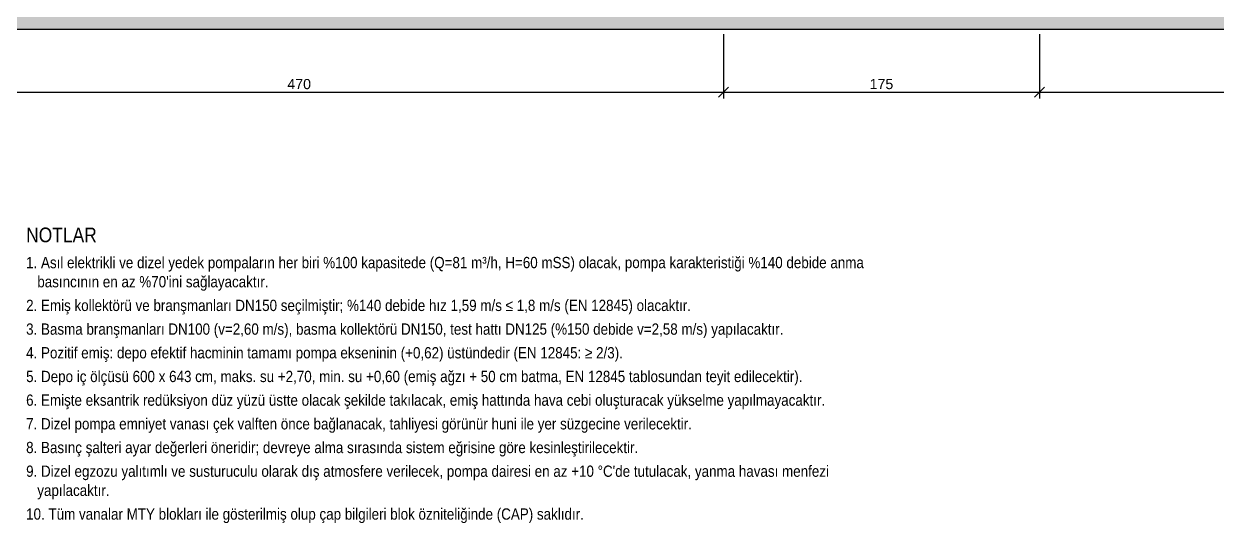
# Model space of a CAD drawing. Header units: centimetres. Extents: x -278 to 1481, y -912 to 580.
# Drawn here: x 438 to 1098, y -299 to -22 of the extents above; entities that cross this region are included whole.
import ezdxf
from ezdxf.enums import TextEntityAlignment as Align

# ---------------------------------------------------------------- set-up
doc = ezdxf.new("R2010")
doc.units = ezdxf.units.CM
doc.header["$LTSCALE"] = 10
for name, color, linetype in [('ROTAS-BASLIK', 2, 'Continuous'), ('ROTAS-BETON', 7, 'Continuous'), ('ROTAS-NOT', 1, 'Continuous'), ('ROTAS-OLCU', 2, 'Continuous'), ('ROTAS-TARAMA', 8, 'Continuous')]:
    doc.layers.add(name, color=color, linetype=linetype)
doc.styles.add('ROTAS', font='arial.ttf')
doc.dimstyles.new('ROTAS-OLCU', dxfattribs={"dimtxt": 5.625, "dimasz": 4.5, "dimexe": 3.375, "dimexo": 2.8125, "dimgap": 1.6875, "dimtad": 1, "dimdec": 0, "dimtxsty": 'ROTAS', "dimtsz": 2.8125, "dimcen": 2.5, "dimclrd": 2, "dimclre": 2, "dimclrt": 2, "dimazin": 3, "dimtfac": 1, "dimtmove": 0, "dimatfit": 3})

msp = doc.modelspace()

# ---------------------------------------------------------------- hatches: boundary and pattern name
at = {"layer": 'ROTAS-TARAMA'}
h = msp.add_hatch(dxfattribs=at)
h.set_pattern_fill('AR-CONC', scale=0.3)
h.paths.add_polyline_path([(-230, -25), (1425, -25), (1425, 0), (-230, 0)])

# ---------------------------------------------------------------- linework, layer by layer
at = {"layer": 'ROTAS-BETON'}
msp.add_lwpolyline([(-230, -25), (1425, -25), (1425, 0), (-230, 0)], close=True, dxfattribs=at)

# ---------------------------------------------------------------- texts
at = {"layer": 'ROTAS-BASLIK', "style": 'ROTAS', "width": 0.85}
msp.add_text('NOTLAR', height=8.125, dxfattribs=at).set_placement((438.75, -135), align=Align.TOP_LEFT)
at = {"layer": 'ROTAS-NOT', "style": 'ROTAS', "width": 0.85}
for s, p in [('1. Asıl elektrikli ve dizel yedek pompaların her biri %100 kapasitede (Q=81 m³/h, H=60 mSS) olacak, pompa karakteristiği %140 debide anma', (438.75, -151.25)), ("   basıncının en az %70'ini sağlayacaktır.", (438.75, -161.88)), ('2. Emiş kollektörü ve branşmanları DN150 seçilmiştir; %140 debide hız 1,59 m/s ≤ 1,8 m/s (EN 12845) olacaktır.', (438.75, -175)), ('3. Basma branşmanları DN100 (v=2,60 m/s), basma kollektörü DN150, test hattı DN125 (%150 debide v=2,58 m/s) yapılacaktır.', (438.75, -188.12)), ('4. Pozitif emiş: depo efektif hacminin tamamı pompa ekseninin (+0,62) üstündedir (EN 12845: ≥ 2/3).', (438.75, -201.25)), ('5. Depo iç ölçüsü 600 x 643 cm, maks. su +2,70, min. su +0,60 (emiş ağzı + 50 cm batma, EN 12845 tablosundan teyit edilecektir).', (438.75, -214.38)), ('6. Emişte eksantrik redüksiyon düz yüzü üstte olacak şekilde takılacak, emiş hattında hava cebi oluşturacak yükselme yapılmayacaktır.', (438.75, -227.5)), ('7. Dizel pompa emniyet vanası çek valften önce bağlanacak, tahliyesi görünür huni ile yer süzgecine verilecektir.', (438.75, -240.62)), ('8. Basınç şalteri ayar değerleri öneridir; devreye alma sırasında sistem eğrisine göre kesinleştirilecektir.', (438.75, -253.75)), ("9. Dizel egzozu yalıtımlı ve susturuculu olarak dış atmosfere verilecek, pompa dairesi en az +10 °C'de tutulacak, yanma havası menfezi", (438.75, -266.88)), ('   yapılacaktır.', (438.75, -277.5)), ('10. Tüm vanalar MTY blokları ile gösterilmiş olup çap bilgileri blok özniteliğinde (CAP) saklıdır.', (438.75, -290.62))]:
    msp.add_text(s, height=6.25, dxfattribs=at).set_placement(p, align=Align.TOP_LEFT)

# ---------------------------------------------------------------- dimensions: what is measured, and where the dimension line sits
at = {"layer": 'ROTAS-OLCU'}
for base, p1, p2 in [((355, -60), (355, -25), (825, -25)), ((825, -60), (825, -25), (1000, -25)), ((1000, -60), (1000, -25), (1400, -25))]:
    msp.add_linear_dim(base=base, p1=p1, p2=p2, dimstyle='ROTAS-OLCU', dxfattribs=at).render()

doc.saveas('drawing.dxf')
